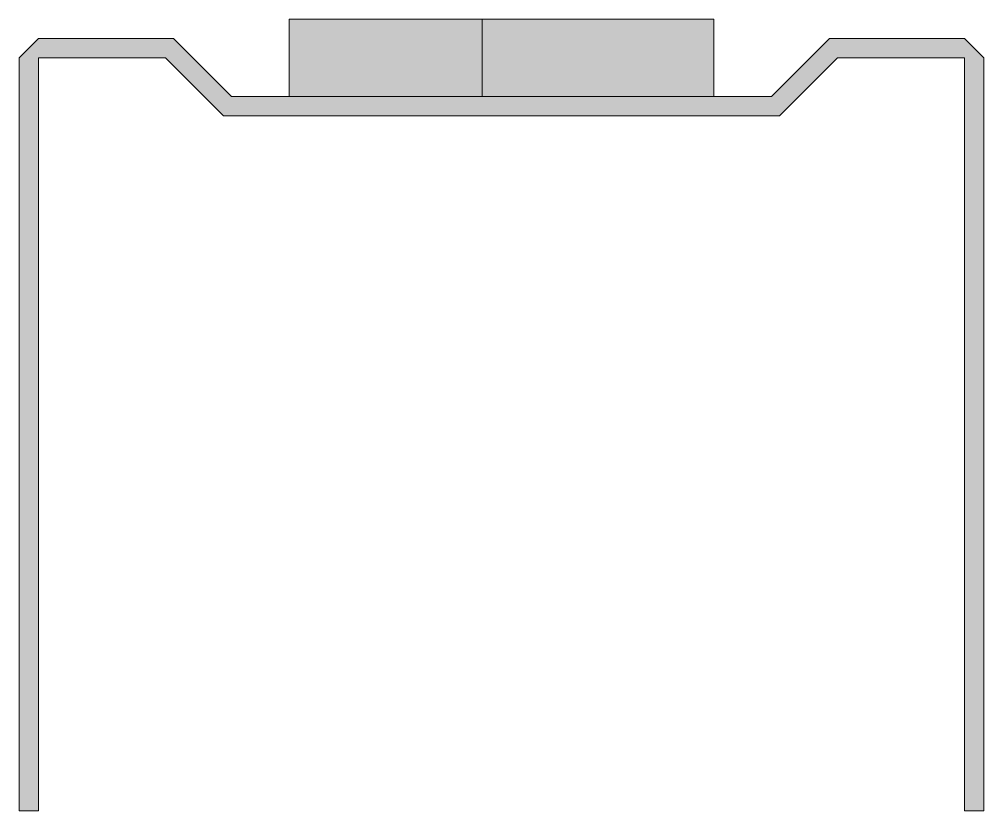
# Model space of a CAD drawing. Header units: metres. Extents: x -25 to 25, y -40 to 1.
import ezdxf

# ---------------------------------------------------------------- set-up
doc = ezdxf.new("R2010")
doc.units = ezdxf.units.M
doc.layers.add('A-DETL-GENF', color=92, linetype='Continuous', lineweight=18)

# ---------------------------------------------------------------- blocks, each defined once
blk = doc.blocks.new('22 metalstud profiel - 50mm hor-2069741-00_0 Basismaterialen')
at = {"layer": 'A-DETL-GENF'}
for points in [[(-1, -3), (-1, 1), (-11, 1), (-11, -3)], [(11, -3), (11, 1), (-1, 1), (-1, -3)], [(-25, -40), (-24, -40), (-24, -1), (-17.414, -1), (-14.414, -4), (14.414, -4), (17.414, -1), (24, -1), (24, -40), (25, -40), (25, -1), (24, 0), (17, 0), (14, -3), (-14, -3), (-17, 0), (-24, 0), (-25, -1)]]:
    blk.add_hatch(color=256, dxfattribs=at).paths.add_polyline_path(points)
for p, q in [((-1, 1), (-11, 1)), ((-11, 1), (-11, -3)), ((11, 1), (-1, 1)), ((-1, 1), (-1, -3)), ((11, -3), (11, 1)), ((-24, 0), (-25, -1)), ((-17, 0), (-24, 0)), ((-14, -3), (-17, 0)), ((17, 0), (14, -3)), ((24, 0), (17, 0)), ((25, -1), (24, 0)), ((-25, -1), (-25, -40)), ((-24, -40), (-24, -1)), ((-24, -1), (-17.414, -1)), ((-17.414, -1), (-14.414, -4)), ((14.414, -4), (17.414, -1)), ((17.414, -1), (24, -1)), ((24, -1), (24, -40)), ((25, -40), (25, -1)), ((14, -3), (-14, -3)), ((-14.414, -4), (14.414, -4)), ((-25, -40), (-24, -40)), ((24, -40), (25, -40)), ((25, -40), (24, -40))]:
    blk.add_line(p, q, dxfattribs=at)

msp = doc.modelspace()

# ---------------------------------------------------------------- block references
msp.add_blockref('22 metalstud profiel - 50mm hor-2069741-00_0 Basismaterialen', (0, 0))

doc.saveas('drawing.dxf')
